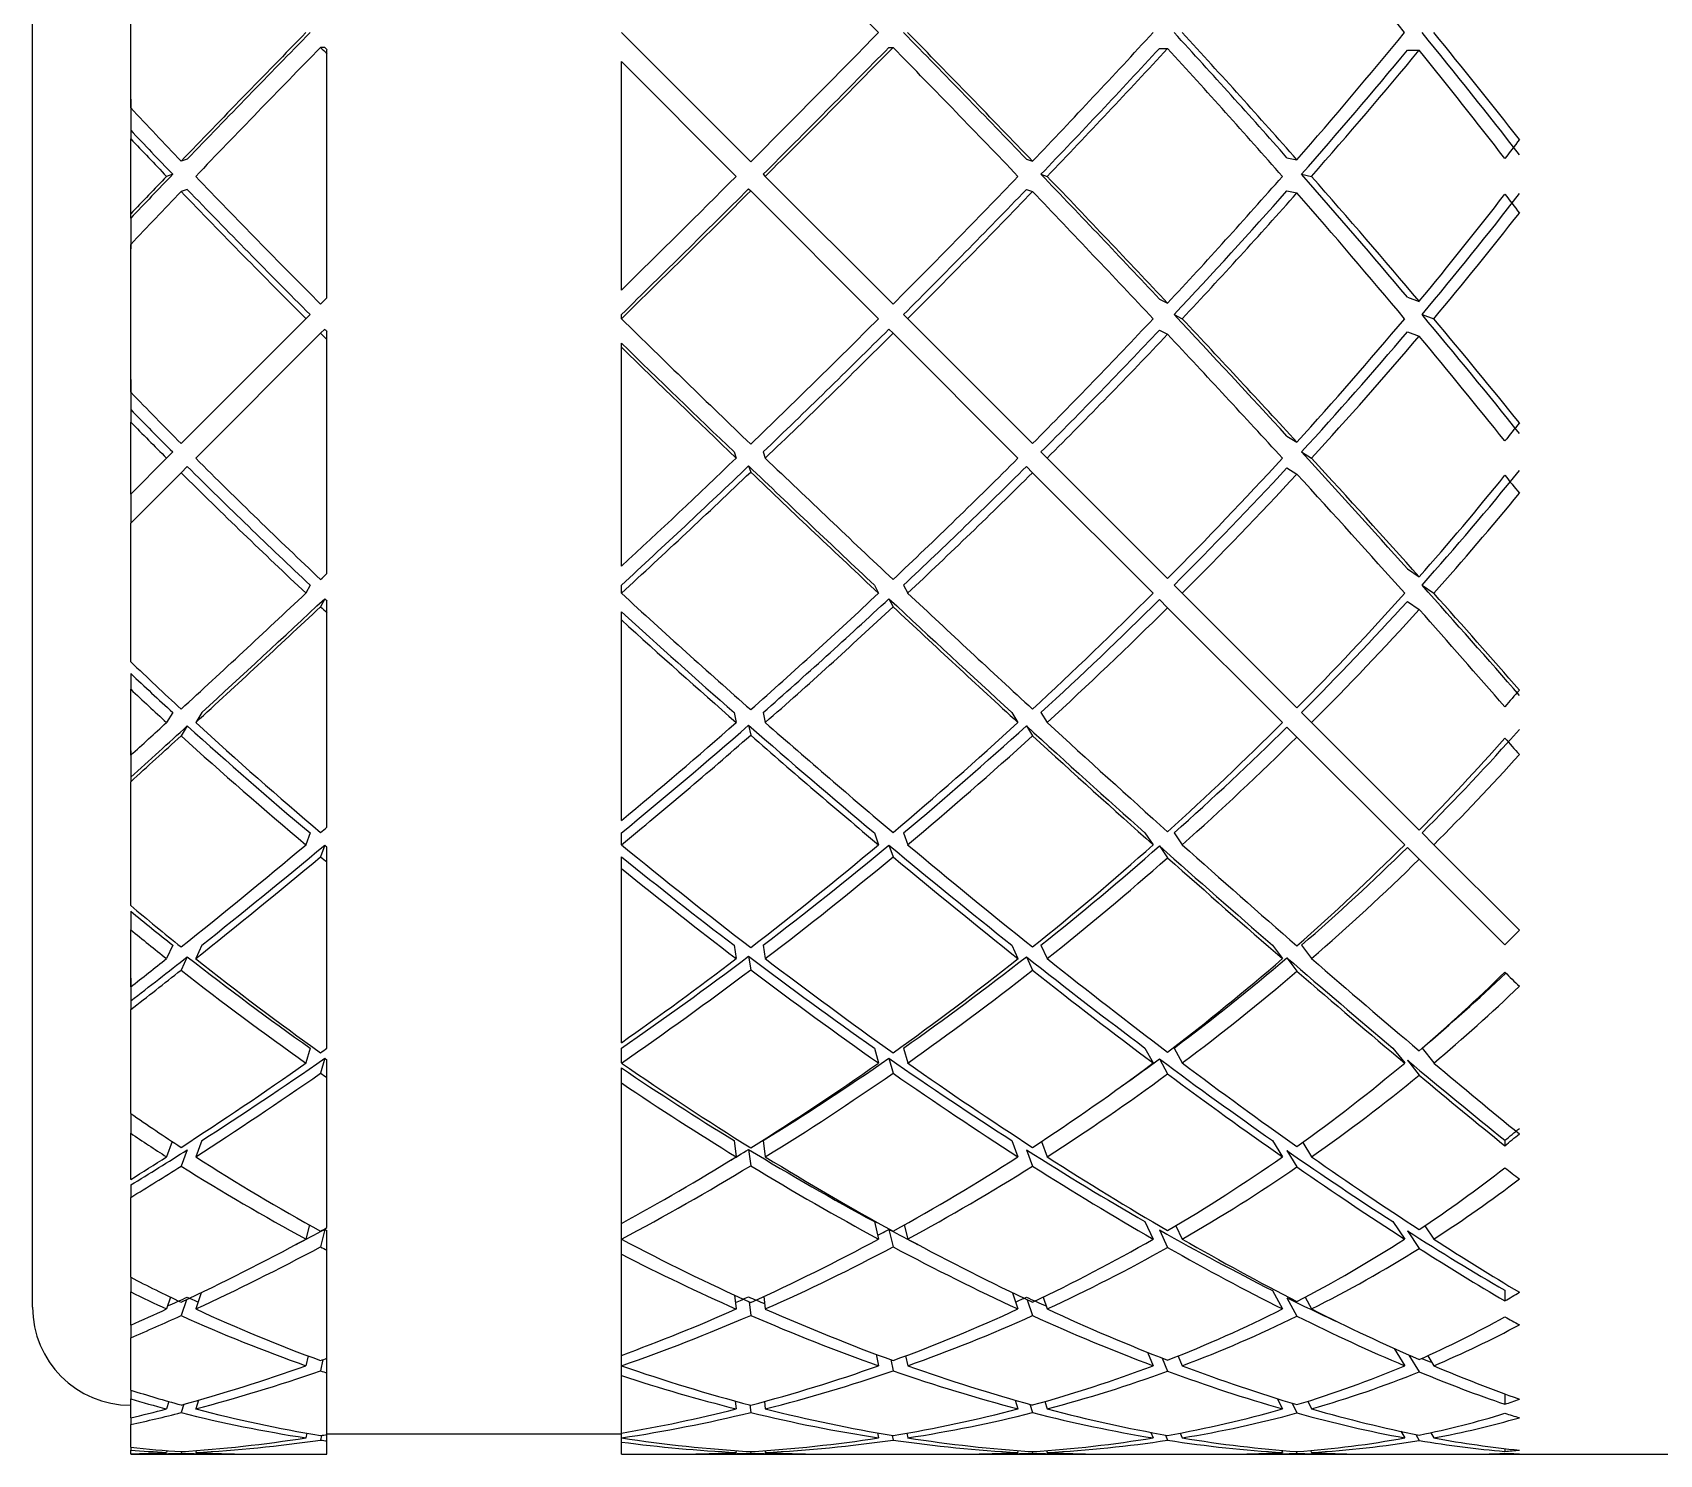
# Model space of a CAD drawing. Header units: millimetres. Extents: x 0 to 279, y 0 to 216.
# Drawn here: x 88.59 to 92.6, y 190.195 to 193.701 of the extents above; entities that cross this region are included whole.
import ezdxf

# ---------------------------------------------------------------- set-up
doc = ezdxf.new("R2010")
doc.units = ezdxf.units.MM

msp = doc.modelspace()

# ---------------------------------------------------------------- linework, layer by layer
at = {"color": 7, "linetype": 'Continuous', "lineweight": 25}
for p, q in [((88.5904, 190.5588), (88.5904, 196.8435)), ((88.8323, 193.5152), (88.8323, 193.887)), ((90.0418, 193.7011), (90.3605, 193.3824)), ((89.3106, 193.6644), (89.3003, 193.6644)), ((89.3161, 193.6484), (89.3161, 193.6588)), ((89.3161, 193.0472), (89.3161, 193.6484)), ((90.7012, 193.6644), (90.7115, 193.6644)), ((91.3681, 193.662), (91.3881, 193.662)), ((91.9791, 193.6573), (92.0082, 193.6573)), ((90.0418, 193.6293), (90.3246, 193.3465)), ((90.0418, 193.066), (90.0418, 193.6293)), ((88.8323, 193.5366), (88.8323, 193.4603)), ((88.8323, 193.4603), (88.8323, 193.4391)), ((88.8323, 193.2541), (88.8323, 193.4391)), ((88.9718, 193.3891), (88.9566, 193.384)), ((91.04, 193.3891), (91.0552, 193.384)), ((91.6822, 193.3925), (91.7069, 193.3874)), ((88.9359, 193.3516), (88.9207, 193.3465)), ((90.3913, 193.3516), (90.3964, 193.3465)), ((90.3964, 193.3465), (90.7115, 193.0315)), ((91.0759, 193.3516), (91.0912, 193.3465)), ((91.7183, 193.3516), (91.7429, 193.3465)), ((88.9718, 193.3142), (88.9566, 193.3091)), ((90.3554, 193.3157), (90.3605, 193.3106)), ((90.3605, 193.3106), (90.6756, 192.9955)), ((91.04, 193.3142), (91.0552, 193.3091)), ((91.6822, 193.3108), (91.7069, 193.3056)), ((88.8323, 193.2433), (88.8323, 193.2541)), ((88.8323, 193.2433), (88.8323, 193.1677)), ((88.8323, 192.8144), (88.8323, 193.1786)), ((89.3003, 193.0315), (89.3161, 193.0472)), ((91.3681, 193.0441), (91.3881, 193.0339)), ((91.9791, 193.0487), (92.0082, 193.0384)), ((89.2644, 192.9955), (89.2746, 193.0057)), ((90.0418, 192.9955), (90.0418, 193.0057)), ((90.7372, 193.0057), (90.7474, 192.9955)), ((91.4041, 193.0057), (91.4241, 192.9955)), ((92.0152, 193.0057), (92.0442, 192.9955)), ((88.9566, 192.6878), (89.2644, 192.9955)), ((89.3003, 192.9596), (89.3106, 192.9699)), ((89.3161, 192.944), (89.3161, 192.9644)), ((90.7012, 192.9699), (90.7115, 192.9596)), ((90.7474, 192.9955), (91.0552, 192.6878)), ((91.3681, 192.9675), (91.3881, 192.9573)), ((91.9791, 192.9629), (92.0082, 192.9527)), ((88.9925, 192.6518), (89.3003, 192.9596)), ((89.3161, 192.3674), (89.3161, 192.944)), ((90.0418, 192.9253), (90.0418, 192.9355)), ((90.0418, 192.3851), (90.0418, 192.9253)), ((90.7115, 192.9596), (91.0193, 192.6518)), ((88.8323, 192.8454), (88.8323, 192.7716)), ((88.8323, 192.7716), (88.8323, 192.7409)), ((88.8323, 192.5634), (88.8323, 192.7409)), ((91.6822, 192.7063), (91.7069, 192.6911)), ((88.8323, 192.5634), (88.9207, 192.6518)), ((88.9207, 192.6518), (88.9359, 192.667)), ((90.3195, 192.667), (90.3246, 192.6518)), ((90.3913, 192.667), (90.3964, 192.6518)), ((91.0759, 192.667), (91.0912, 192.6518)), ((91.0912, 192.6518), (91.3881, 192.3548)), ((91.7183, 192.667), (91.7429, 192.6518)), ((88.8323, 192.4916), (88.9566, 192.6159)), ((88.9566, 192.6159), (88.9718, 192.6311)), ((90.3554, 192.6326), (90.3605, 192.6174)), ((91.04, 192.6311), (91.0552, 192.6159)), ((91.0552, 192.6159), (91.3523, 192.3188)), ((91.6822, 192.6279), (91.7069, 192.6127)), ((88.8323, 192.5634), (88.8323, 192.4916)), ((88.8323, 192.1499), (88.8323, 192.4916)), ((91.9791, 192.3792), (92.0082, 192.3591)), ((89.2746, 192.3389), (89.2644, 192.3188)), ((90.0418, 192.3188), (90.0418, 192.3389)), ((90.6653, 192.3389), (90.6756, 192.3188)), ((90.7372, 192.3389), (90.7474, 192.3188)), ((91.4041, 192.3389), (91.4241, 192.3188)), ((92.0152, 192.3389), (92.0442, 192.3188)), ((89.3106, 192.3052), (89.3003, 192.2852)), ((89.3161, 192.2705), (89.3161, 192.3001)), ((90.7012, 192.3052), (90.7115, 192.2852)), ((91.3681, 192.303), (91.3881, 192.283)), ((91.3881, 192.283), (91.6711, 192)), ((91.4241, 192.3188), (91.7069, 192.0361)), ((91.9791, 192.2987), (92.0082, 192.2787)), ((89.3161, 191.7422), (89.3161, 192.2705)), ((90.0418, 192.2531), (90.0418, 192.2731)), ((90.0418, 191.7581), (90.0418, 192.2531)), ((88.8323, 192.1209), (88.8323, 192.0819)), ((88.8323, 191.9193), (88.8323, 192.0819)), ((88.9359, 192.0247), (88.9207, 192)), ((89.0077, 192.0247), (88.9925, 192)), ((90.3195, 192.0247), (90.3246, 192)), ((90.3913, 192.0247), (90.3964, 192)), ((91.0041, 192.0247), (91.0193, 192)), ((91.0759, 192.0247), (91.0912, 192)), ((91.7183, 192.0247), (91.7429, 192)), ((91.7429, 192), (92.0082, 191.7348)), ((88.9718, 191.9919), (88.9566, 191.9672)), ((90.3554, 191.9932), (90.3605, 191.9686)), ((91.04, 191.9919), (91.0552, 191.9672)), ((91.6822, 191.9889), (91.7069, 191.9642)), ((91.7069, 191.9642), (91.9724, 191.6987)), ((88.8323, 191.9301), (88.8323, 191.865)), ((88.8323, 191.865), (88.8323, 191.8541)), ((88.8323, 191.5489), (88.8323, 191.8541)), ((89.2746, 191.7277), (89.2644, 191.6987)), ((90.0418, 191.6987), (90.0418, 191.7277)), ((90.6653, 191.7277), (90.6756, 191.6987)), ((90.7372, 191.7277), (90.7474, 191.6987)), ((91.3322, 191.7277), (91.3523, 191.6987)), ((91.4041, 191.7277), (91.4241, 191.6987)), ((92.0152, 191.7277), (92.0442, 191.6987)), ((89.3106, 191.6977), (89.3003, 191.6687)), ((89.3161, 191.6557), (89.3161, 191.6931)), ((90.7012, 191.6977), (90.7115, 191.6687)), ((91.3681, 191.6958), (91.3881, 191.6667)), ((91.9791, 191.692), (92.0082, 191.6629)), ((92.0442, 191.6987), (92.2553, 191.4877)), ((89.3161, 191.1972), (89.3161, 191.6557)), ((90.0418, 191.6402), (90.0418, 191.6692)), ((90.0418, 191.2106), (90.0418, 191.6402)), ((92.0082, 191.6629), (92.2193, 191.4518)), ((88.8323, 191.5349), (88.8323, 191.4893)), ((88.8323, 191.3482), (88.8323, 191.4893)), ((92.2553, 191.4877), (92.2193, 191.4518)), ((88.9359, 191.451), (88.9207, 191.4179)), ((89.0077, 191.451), (88.9925, 191.4179)), ((90.3195, 191.451), (90.3246, 191.4179)), ((90.3913, 191.451), (90.3964, 191.4179)), ((91.0041, 191.451), (91.0193, 191.4179)), ((91.0759, 191.451), (91.0912, 191.4179)), ((91.6464, 191.451), (91.6711, 191.4179)), ((91.7183, 191.451), (91.7429, 191.4179)), ((88.9718, 191.4226), (88.9566, 191.3895)), ((90.3554, 191.4237), (90.3605, 191.3906)), ((91.04, 191.4226), (91.0552, 191.3895)), ((91.6822, 191.42), (91.7069, 191.3869)), ((88.8323, 191.3694), (88.8323, 191.3136)), ((88.8323, 191.3136), (88.8323, 191.2922)), ((88.8323, 191.0361), (88.8323, 191.2922)), ((89.2746, 191.1974), (89.2644, 191.1606)), ((90.0418, 191.1606), (90.0418, 191.1974)), ((90.6653, 191.1974), (90.6756, 191.1606)), ((90.7372, 191.1974), (90.7474, 191.1606)), ((91.3322, 191.1974), (91.3523, 191.1606)), ((91.4041, 191.1974), (91.4241, 191.1606)), ((91.9434, 191.1974), (91.9724, 191.1606)), ((92.0154, 191.1971), (92.0442, 191.1606)), ((89.3106, 191.1723), (89.3003, 191.1354)), ((89.3161, 191.1245), (89.3161, 191.1684)), ((90.7012, 191.1723), (90.7115, 191.1354)), ((91.3681, 191.1706), (91.3881, 191.1338)), ((91.9791, 191.1674), (92.0082, 191.1306)), ((89.3161, 190.7547), (89.3161, 191.1245)), ((90.0418, 191.1116), (90.0418, 191.1484)), ((90.0418, 190.7651), (90.0418, 191.1116)), ((88.8323, 191.0361), (88.8323, 190.9872)), ((88.8323, 190.8733), (88.8323, 190.9872)), ((88.9348, 190.9668), (88.9207, 190.9293)), ((89.0077, 190.9695), (88.9925, 190.9293)), ((90.3195, 190.9695), (90.3246, 190.9293)), ((90.3913, 190.9695), (90.3964, 190.9293)), ((91.0041, 190.9695), (91.0193, 190.9293)), ((91.077, 190.9668), (91.0912, 190.9293)), ((91.6464, 190.9695), (91.6711, 190.9293)), ((91.7211, 190.9648), (91.7429, 190.9293)), ((92.2193, 190.9701), (92.2193, 190.9567)), ((88.9718, 190.9466), (88.9566, 190.9064)), ((90.3554, 190.9475), (90.3605, 190.9073)), ((91.04, 190.9466), (91.0552, 190.9064)), ((91.6822, 190.9445), (91.7069, 190.9043)), ((88.8323, 190.8599), (88.8323, 190.829)), ((88.8323, 190.6323), (88.8323, 190.829)), ((89.2727, 190.7613), (89.2644, 190.7264)), ((90.0418, 190.7264), (90.0418, 190.7651)), ((90.6653, 190.7696), (90.6756, 190.7264)), ((90.7391, 190.7613), (90.7474, 190.7264)), ((91.3322, 190.7696), (91.3523, 190.7264)), ((91.4087, 190.7595), (91.4241, 190.7264)), ((91.9434, 190.7696), (91.9724, 190.7264)), ((92.0222, 190.7592), (92.0442, 190.7264)), ((89.3106, 190.7503), (89.3003, 190.7072)), ((89.3161, 190.6989), (89.3161, 190.7474)), ((90.0418, 190.6891), (90.0418, 190.7264)), ((90.7012, 190.7503), (90.7115, 190.7072)), ((91.3681, 190.7491), (91.3881, 190.706)), ((91.9791, 190.7466), (92.0082, 190.7035)), ((89.3161, 190.4328), (89.3161, 190.6989)), ((90.0418, 190.4397), (90.0418, 190.6891)), ((88.8323, 190.6323), (88.8323, 190.5962)), ((88.8323, 190.5143), (88.8323, 190.5962)), ((91.6464, 190.5997), (91.6711, 190.5541)), ((92.2193, 190.6002), (92.2193, 190.5739)), ((88.9304, 190.5834), (88.9207, 190.5541)), ((88.9698, 190.5771), (88.9566, 190.5377)), ((89.0059, 190.5943), (88.9925, 190.5541)), ((90.3207, 190.5883), (90.3246, 190.5541)), ((90.3567, 190.5719), (90.3605, 190.5384)), ((90.393, 190.585), (90.3964, 190.5541)), ((91.0059, 190.5943), (91.0193, 190.5541)), ((91.042, 190.5771), (91.0552, 190.5377)), ((91.0814, 190.5834), (91.0912, 190.5541)), ((91.6822, 190.5819), (91.7069, 190.5363)), ((91.7272, 190.5831), (91.7429, 190.5541)), ((88.8323, 190.5143), (88.8323, 190.4833)), ((88.8323, 190.3542), (88.8323, 190.4833)), ((89.2696, 190.4384), (89.2644, 190.4141)), ((90.0418, 190.4141), (90.0418, 190.4397)), ((90.6695, 190.4425), (90.6756, 190.4141)), ((90.7422, 190.4384), (90.7474, 190.4141)), ((91.3382, 190.4475), (91.3523, 190.4141)), ((91.414, 190.4381), (91.4241, 190.4141)), ((91.9463, 190.4569), (91.9724, 190.4141)), ((91.9829, 190.4406), (92.0082, 190.3992)), ((92.0291, 190.4389), (92.0442, 190.4141)), ((89.3063, 190.4292), (89.3003, 190.4015)), ((89.3161, 190.3962), (89.3161, 190.4328)), ((89.3161, 190.2447), (89.3161, 190.3962)), ((90.0418, 190.3898), (90.0418, 190.4141)), ((90.7055, 190.4292), (90.7115, 190.4015)), ((91.3745, 190.4332), (91.3881, 190.4007)), ((90.0418, 190.2479), (90.0418, 190.3898)), ((88.8323, 190.3542), (88.8323, 190.3323)), ((88.8323, 190.2857), (88.8323, 190.3323)), ((88.9263, 190.3259), (88.9207, 190.3078)), ((88.963, 190.3192), (88.9566, 190.2986)), ((88.9991, 190.3293), (88.9925, 190.3078)), ((90.3226, 190.3272), (90.3246, 190.3078)), ((90.3586, 190.3175), (90.3605, 190.2989)), ((90.3945, 190.3261), (90.3964, 190.3078)), ((91.0127, 190.3293), (91.0193, 190.3078)), ((91.0488, 190.3192), (91.0552, 190.2986)), ((91.0855, 190.3259), (91.0912, 190.3078)), ((91.6584, 190.3331), (91.6711, 190.3078)), ((91.6947, 190.322), (91.7069, 190.2977)), ((91.7335, 190.3265), (91.7429, 190.3078)), ((92.2193, 190.3447), (92.2193, 190.3192)), ((88.8323, 190.2857), (88.8323, 190.2694)), ((88.8323, 190.2131), (88.8323, 190.2694)), ((89.2667, 190.2478), (89.2644, 190.2363)), ((89.3027, 190.2425), (89.3003, 190.231)), ((89.3161, 190.2467), (90.0418, 190.2467)), ((89.3161, 190.2287), (89.3161, 190.2447)), ((90.0418, 190.2363), (90.0418, 190.2479)), ((90.0418, 190.2262), (90.0418, 190.2363)), ((90.6731, 190.2486), (90.6756, 190.2363)), ((90.7091, 190.2425), (90.7115, 190.231)), ((90.7451, 190.2478), (90.7474, 190.2363)), ((91.3468, 190.25), (91.3523, 190.2363)), ((91.383, 190.2434), (91.3881, 190.2306)), ((91.4194, 190.2482), (91.4241, 190.2363)), ((91.963, 190.2525), (91.9724, 190.2363)), ((91.9995, 190.245), (92.0082, 190.23)), ((92.0368, 190.2492), (92.0442, 190.2363)), ((88.8323, 190.2131), (88.8323, 190.2064)), ((88.8323, 190.1969), (88.8323, 190.2064)), ((88.8323, 190.1969), (88.8323, 190.1959)), ((88.8323, 190.1959), (89.0914, 190.1959)), ((88.922, 190.2049), (88.9207, 190.2004)), ((88.9578, 190.2026), (88.9566, 190.1987)), ((88.9939, 190.2051), (88.9925, 190.2004)), ((89.1632, 190.1959), (89.3161, 190.1959)), ((89.3161, 190.1959), (89.3161, 190.2287)), ((90.0418, 190.1959), (90.0418, 190.2262)), ((90.0418, 190.1959), (90.1475, 190.1959)), ((90.2194, 190.1959), (90.5008, 190.1959)), ((90.3241, 190.2048), (90.3246, 190.2004)), ((90.3601, 190.2024), (90.3605, 190.1988)), ((90.396, 190.2048), (90.3964, 190.2004)), ((90.5726, 190.1959), (90.8486, 190.1959)), ((90.9204, 190.1959), (91.1874, 190.1959)), ((91.0179, 190.2051), (91.0193, 190.2004)), ((91.054, 190.2026), (91.0552, 190.1987)), ((91.0898, 190.2049), (91.0912, 190.2004)), ((91.2592, 190.1959), (91.5137, 190.1959)), ((91.5855, 190.1959), (91.8241, 190.1959)), ((91.6685, 190.2057), (91.6711, 190.2004)), ((91.7048, 190.2029), (91.7069, 190.1986)), ((91.7405, 190.2054), (91.7429, 190.2004)), ((91.8959, 190.1959), (92.1155, 190.1959)), ((92.1874, 190.1959), (93.111, 190.1959)), ((92.2193, 190.21), (92.2193, 190.2029))]:
    msp.add_line(p, q, dxfattribs=at)
msp.add_arc((88.8323, 190.5588), 0.2419, 180, 270, dxfattribs=at)
for centre, major_axis, ratio, start_param, end_param in [((89.97, 193.7011), (-3.4872, 3.4872), 0.10169, 4.611047, 4.702088), ((89.97, 193.7011), (-3.3444, 3.3444), 0.313752, 4.408364, 4.497985), ((89.97, 193.7011), (3.4872, 3.4872), 0.10169, 1.672138, 1.762739), ((89.97, 193.7011), (3.4367, 3.4367), 0.10169, 1.672138, 1.762581), ((89.97, 193.7011), (3.4872, 3.4872), 0.10169, 4.72269, 4.813731), ((90.0418, 193.7011), (-3.4367, 3.4367), 0.10169, 4.520604, 4.611047), ((90.0418, 193.7011), (-3.4872, 3.4872), 0.10169, 4.520446, 4.611047), ((89.97, 193.7011), (3.4334, 3.4334), 0.205505, 4.824471, 4.915072), ((90.0418, 193.7011), (-3.3837, 3.3837), 0.205505, 4.420257, 4.509706), ((90.0418, 193.7011), (-3.4334, 3.4334), 0.205505, 4.420085, 4.509706), ((89.97, 193.7011), (3.3444, 3.3444), 0.313752, 4.926793, 5.016414), ((90.0418, 193.7011), (-3.296, 3.296), 0.313752, 4.320931, 4.408364), ((90.0418, 193.7011), (-3.3444, 3.3444), 0.313752, 4.332967, 4.408364), ((90.0418, 193.7011), (3.4872, 3.4872), 0.10169, 1.6826, 1.77348), ((89.97, 193.7011), (-3.4872, 3.4872), 0.10169, 1.479917, 1.484495), ((89.97, 193.7011), (-3.4367, 3.4367), 0.10169, 1.480071, 1.481702), ((90.0418, 193.7011), (3.4367, 3.4367), 0.10169, 4.712389, 4.803115), ((90.0418, 193.7011), (3.4872, 3.4872), 0.10169, 4.712389, 4.803268), ((89.97, 193.7011), (-3.4872, 3.4872), 0.10169, 4.509706, 4.600585), ((90.0418, 193.7011), (3.3837, 3.3837), 0.205505, 4.813731, 4.903756), ((90.0418, 193.7011), (3.4334, 3.4334), 0.205505, 4.813731, 4.90392), ((89.97, 193.7011), (-3.4334, 3.4334), 0.205505, 4.408364, 4.498554), ((90.0418, 193.7011), (3.296, 3.296), 0.313752, 4.915072, 5.003744), ((90.0418, 193.7011), (3.3444, 3.3444), 0.313752, 4.915072, 5.003928), ((89.97, 193.7011), (-3.3444, 3.3444), 0.313752, 4.319678, 4.395878), ((90.0418, 193.7011), (-3.4334, 3.4334), 0.205505, 1.421171, 1.458714), ((89.97, 193.7011), (-3.3837, 3.3837), 0.205505, 1.437872, 1.469455), ((89.97, 193.7011), (-3.4334, 3.4334), 0.205505, 1.442923, 1.469455), ((94.4687, 193.7011), (3.3444, 3.3444), 0.313752, 1.950219, 1.963507), ((89.97, 193.7011), (3.4367, 3.4367), 0.10169, 1.77348, 1.805062), ((89.97, 193.7011), (3.4872, 3.4872), 0.10169, 1.77348, 1.800011), ((90.0418, 193.7011), (-3.4334, 3.4334), 0.205505, 1.469455, 1.560334), ((89.97, 193.7011), (3.4872, 3.4872), 0.10169, 4.631545, 4.712389), ((89.97, 193.7011), (3.4334, 3.4334), 0.205505, 4.722851, 4.813731), ((90.0418, 193.7011), (-3.4367, 3.4367), 0.10169, 4.41968, 4.509706), ((90.0418, 193.7011), (-3.4872, 3.4872), 0.10169, 4.419516, 4.509706), ((89.97, 193.7011), (3.3444, 3.3444), 0.313752, 4.824883, 4.915072), ((90.0418, 193.7011), (-3.3837, 3.3837), 0.205505, 4.319692, 4.408364), ((90.0418, 193.7011), (-3.4334, 3.4334), 0.205505, 4.319508, 4.408364), ((90.0418, 193.7011), (3.4872, 3.4872), 0.10169, 1.78422, 1.821763), ((89.97, 193.7011), (-3.4334, 3.4334), 0.205505, 1.480195, 1.570796), ((89.97, 193.7011), (-3.3837, 3.3837), 0.205505, 1.480353, 1.570796), ((90.0418, 193.7011), (3.4367, 3.4367), 0.10169, 4.611047, 4.701937), ((90.0418, 193.7011), (3.4872, 3.4872), 0.10169, 4.611047, 4.702088), ((90.0418, 193.7011), (3.3837, 3.3837), 0.205505, 4.712389, 4.802832), ((90.0418, 193.7011), (3.4334, 3.4334), 0.205505, 4.712389, 4.80299), ((89.97, 193.7011), (-3.4872, 3.4872), 0.10169, 4.408364, 4.498965), ((90.0418, 193.7011), (3.296, 3.296), 0.313752, 4.813731, 4.903179), ((90.0418, 193.7011), (3.3444, 3.3444), 0.313752, 4.813731, 4.903351), ((89.97, 193.7011), (-3.4334, 3.4334), 0.205505, 4.307022, 4.396643), ((89.97, 193.7011), (3.2211, 3.2211), 0.429134, 4.927559, 5.003758), ((90.0418, 193.7011), (3.1744, 3.1744), 0.429134, 4.915072, 5.002505), ((94.4687, 193.7011), (-3.2211, 3.2211), 0.429134, 1.279427, 1.292716), ((90.0418, 193.7011), (3.2211, 3.2211), 0.429134, 4.915072, 4.99047), ((90.0418, 193.7011), (-3.4367, 3.4367), 0.10169, 4.318915, 4.408364), ((90.0418, 193.7011), (-3.3837, 3.3837), 0.205505, 4.219589, 4.307022), ((89.97, 193.7011), (-3.3837, 3.3837), 0.205505, 1.581412, 1.583044), ((90.0418, 193.7011), (-3.4872, 3.4872), 0.10169, 1.672138, 1.763179), ((89.97, 193.7011), (3.4334, 3.4334), 0.205505, 4.621348, 4.712389), ((90.0418, 193.7011), (3.3837, 3.3837), 0.205505, 4.611047, 4.701773), ((89.97, 193.7011), (3.3444, 3.3444), 0.313752, 4.72313, 4.813731), ((90.0418, 193.7011), (3.296, 3.296), 0.313752, 4.712389, 4.802415), ((90.0418, 193.7011), (-3.4872, 3.4872), 0.10169, 4.318743, 4.408364), ((89.97, 193.7011), (3.2211, 3.2211), 0.429134, 4.825452, 4.915072), ((90.0418, 193.7011), (3.1744, 3.1744), 0.429134, 4.813731, 4.902403), ((90.0418, 193.7011), (-3.4334, 3.4334), 0.205505, 4.231625, 4.307022), ((89.97, 193.7011), (-3.4334, 3.4334), 0.205505, 1.581259, 1.585837), ((89.97, 193.7011), (-3.4367, 3.4367), 0.10169, 1.692937, 1.77348), ((89.97, 193.7011), (-3.4872, 3.4872), 0.10169, 1.692635, 1.77348), ((90.0418, 193.7011), (3.4334, 3.4334), 0.205505, 4.611047, 4.701927), ((90.0418, 193.7011), (3.3444, 3.3444), 0.313752, 4.712389, 4.802579), ((89.97, 193.7011), (-3.4872, 3.4872), 0.10169, 4.307022, 4.397212), ((90.0418, 193.7011), (3.2211, 3.2211), 0.429134, 4.813731, 4.902586), ((89.97, 193.7011), (-3.4334, 3.4334), 0.205505, 4.218336, 4.294536), ((90.0418, 193.7011), (-3.3444, 3.3444), 0.313752, 1.522513, 1.560056), ((89.97, 193.7011), (-3.296, 3.296), 0.313752, 1.539214, 1.570796), ((89.97, 193.7011), (-3.3444, 3.3444), 0.313752, 1.544265, 1.570796), ((94.4687, 193.7011), (3.4334, 3.4334), 0.205505, 2.05156, 2.064849), ((90.0418, 193.7011), (-3.3444, 3.3444), 0.313752, 1.570796, 1.661676), ((89.97, 193.7011), (3.4334, 3.4334), 0.205505, 4.530203, 4.611047), ((90.0418, 193.7011), (-3.4872, 3.4872), 0.10169, 1.77348, 1.864359), ((89.97, 193.7011), (3.3444, 3.3444), 0.313752, 4.62151, 4.712389), ((89.97, 193.7011), (3.2211, 3.2211), 0.429134, 4.723541, 4.813731), ((90.0418, 193.7011), (-3.4367, 3.4367), 0.10169, 4.21835, 4.307022), ((90.0418, 193.7011), (-3.4872, 3.4872), 0.10169, 4.218167, 4.307022), ((89.97, 193.7011), (-3.3444, 3.3444), 0.313752, 1.581537, 1.672138), ((89.97, 193.7011), (-3.296, 3.296), 0.313752, 1.581695, 1.672138), ((90.0418, 193.7011), (3.3837, 3.3837), 0.205505, 4.509706, 4.600595), ((90.0418, 193.7011), (3.4334, 3.4334), 0.205505, 4.509706, 4.600746), ((89.97, 193.7011), (-3.4367, 3.4367), 0.10169, 1.783932, 1.874821), ((89.97, 193.7011), (-3.4872, 3.4872), 0.10169, 1.783781, 1.874821), ((90.0418, 193.7011), (3.296, 3.296), 0.313752, 4.611047, 4.70149), ((90.0418, 193.7011), (3.3444, 3.3444), 0.313752, 4.611047, 4.701648), ((90.0418, 193.7011), (3.1744, 3.1744), 0.429134, 4.712389, 4.801837), ((90.0418, 193.7011), (3.2211, 3.2211), 0.429134, 4.712389, 4.80201), ((89.97, 193.7011), (-3.4872, 3.4872), 0.10169, 4.20568, 4.295301), ((89.97, 193.7011), (3.0648, 3.0648), 0.555045, 4.826217, 4.902417), ((90.0418, 193.7011), (3.0203, 3.0203), 0.555045, 4.813731, 4.901163), ((94.4687, 193.7011), (-3.0648, 3.0648), 0.555045, 1.380769, 1.394057), ((90.0418, 193.7011), (3.0648, 3.0648), 0.555045, 4.813731, 4.889128), ((89.97, 193.7011), (3.4872, 3.4872), 0.10169, 4.418826, 4.423405), ((90.0418, 193.7011), (-3.4367, 3.4367), 0.10169, 4.118248, 4.20568), ((89.97, 193.7011), (3.4872, 3.4872), 0.10169, 4.317763, 4.408364), ((90.0418, 193.7011), (3.4872, 3.4872), 0.10169, 4.307022, 4.397902), ((90.0418, 193.7011), (3.4367, 3.4367), 0.10169, 4.307022, 4.397748), ((89.97, 193.7011), (-3.3444, 3.3444), 0.313752, 1.6826, 1.687179), ((89.97, 193.7011), (-3.296, 3.296), 0.313752, 1.682754, 1.684386), ((90.0418, 193.7011), (-3.4334, 3.4334), 0.205505, 1.77348, 1.86452), ((89.97, 193.7011), (3.3444, 3.3444), 0.313752, 4.520007, 4.611047), ((90.0418, 193.7011), (3.296, 3.296), 0.313752, 4.509706, 4.600431), ((90.0418, 193.7011), (3.3444, 3.3444), 0.313752, 4.509706, 4.600585), ((89.97, 193.7011), (-3.4367, 3.4367), 0.10169, 1.885438, 1.976163), ((89.97, 193.7011), (-3.4872, 3.4872), 0.10169, 1.885284, 1.976163), ((90.0418, 193.7011), (-3.4872, 3.4872), 0.10169, 1.874821, 1.965422), ((89.97, 193.7011), (3.2211, 3.2211), 0.429134, 4.621788, 4.712389), ((90.0418, 193.7011), (3.1744, 3.1744), 0.429134, 4.611047, 4.701073), ((90.0418, 193.7011), (3.2211, 3.2211), 0.429134, 4.611047, 4.701237), ((89.97, 193.7011), (3.0648, 3.0648), 0.555045, 4.72411, 4.813731), ((90.0418, 193.7011), (3.0203, 3.0203), 0.555045, 4.712389, 4.801061), ((90.0418, 193.7011), (-3.4872, 3.4872), 0.10169, 4.130283, 4.20568), ((89.97, 193.7011), (-3.3837, 3.3837), 0.205505, 1.794278, 1.874821), ((89.97, 193.7011), (-3.4334, 3.4334), 0.205505, 1.793977, 1.874821), ((90.0418, 193.7011), (3.0648, 3.0648), 0.555045, 4.712389, 4.801245), ((89.97, 193.7011), (-3.4872, 3.4872), 0.10169, 4.116995, 4.193194), ((90.0418, 193.7011), (-3.2211, 3.2211), 0.429134, 1.623854, 1.661397), ((89.97, 193.7011), (-3.1744, 3.1744), 0.429134, 1.640556, 1.672138), ((89.97, 193.7011), (-3.2211, 3.2211), 0.429134, 1.645606, 1.672138), ((94.4687, 193.7011), (3.4872, 3.4872), 0.10169, 2.152902, 2.166191), ((89.97, 193.7011), (3.4872, 3.4872), 0.10169, 4.280491, 4.307022), ((90.0418, 193.7011), (-3.2211, 3.2211), 0.429134, 1.672138, 1.763017), ((89.97, 193.7011), (3.3444, 3.3444), 0.313752, 4.428861, 4.509706), ((90.0418, 193.7011), (-3.4334, 3.4334), 0.205505, 1.874821, 1.965701), ((89.97, 193.7011), (3.2211, 3.2211), 0.429134, 4.520168, 4.611047), ((90.0418, 193.7011), (-3.4872, 3.4872), 0.10169, 1.976163, 2.066353), ((89.97, 193.7011), (3.0648, 3.0648), 0.555045, 4.622199, 4.712389), ((90.0418, 193.7011), (3.4367, 3.4367), 0.10169, 4.253327, 4.296124), ((90.0418, 193.7011), (3.4872, 3.4872), 0.10169, 4.258739, 4.296281), ((89.97, 193.7011), (-3.2211, 3.2211), 0.429134, 1.682879, 1.77348), ((89.97, 193.7011), (-3.1744, 3.1744), 0.429134, 1.683037, 1.77348), ((90.0418, 193.7011), (3.296, 3.296), 0.313752, 4.408364, 4.499253), ((90.0418, 193.7011), (3.3444, 3.3444), 0.313752, 4.408364, 4.499405), ((89.97, 193.7011), (-3.3837, 3.3837), 0.205505, 1.885274, 1.976163), ((89.97, 193.7011), (-3.4334, 3.4334), 0.205505, 1.885122, 1.976163), ((90.0418, 193.7011), (3.1744, 3.1744), 0.429134, 4.509706, 4.600149), ((90.0418, 193.7011), (3.2211, 3.2211), 0.429134, 4.509706, 4.600307), ((89.97, 193.7011), (-3.4367, 3.4367), 0.10169, 1.987062, 2.077505), ((89.97, 193.7011), (-3.4872, 3.4872), 0.10169, 1.986904, 2.077505), ((90.0418, 193.7011), (3.0203, 3.0203), 0.555045, 4.611047, 4.700496), ((90.0418, 193.7011), (3.0648, 3.0648), 0.555045, 4.611047, 4.700668), ((89.97, 193.7011), (2.8769, 2.8769), 0.696021, 4.724875, 4.801075), ((90.0418, 193.7011), (2.8352, 2.8352), 0.696021, 4.712389, 4.799822), ((94.4687, 193.7011), (-2.8769, 2.8769), 0.696021, 1.48211, 1.495399), ((90.0418, 193.7011), (2.8769, 2.8769), 0.696021, 4.712389, 4.787786), ((89.97, 193.7011), (3.4334, 3.4334), 0.205505, 4.317484, 4.322063), ((89.97, 193.7011), (3.4334, 3.4334), 0.205505, 4.216421, 4.307022), ((90.0418, 193.7011), (3.3837, 3.3837), 0.205505, 4.20568, 4.296406), ((89.97, 193.7011), (-3.1744, 3.1744), 0.429134, 1.784096, 1.785727), ((90.0418, 193.7011), (-3.3444, 3.3444), 0.313752, 1.874821, 1.965862), ((89.97, 193.7011), (3.2211, 3.2211), 0.429134, 4.418665, 4.509706), ((90.0418, 193.7011), (3.1744, 3.1744), 0.429134, 4.408364, 4.499089), ((89.97, 193.7011), (-3.3837, 3.3837), 0.205505, 1.986779, 2.077505), ((90.0418, 193.7011), (-3.4334, 3.4334), 0.205505, 1.976163, 2.066764), ((89.97, 193.7011), (3.0648, 3.0648), 0.555045, 4.520446, 4.611047), ((90.0418, 193.7011), (3.0203, 3.0203), 0.555045, 4.509706, 4.599731), ((89.97, 193.7011), (-3.4367, 3.4367), 0.10169, 2.088821, 2.178847), ((90.0418, 193.7011), (-3.4872, 3.4872), 0.10169, 2.077505, 2.167126), ((89.97, 193.7011), (2.8769, 2.8769), 0.696021, 4.622768, 4.712389), ((90.0418, 193.7011), (2.8352, 2.8352), 0.696021, 4.611047, 4.699719), ((90.0418, 193.7011), (3.4334, 3.4334), 0.205505, 4.20568, 4.29656), ((89.97, 193.7011), (-3.2211, 3.2211), 0.429134, 1.783942, 1.78852), ((89.97, 193.7011), (-3.296, 3.296), 0.313752, 1.89562, 1.976163), ((89.97, 193.7011), (-3.3444, 3.3444), 0.313752, 1.895319, 1.976163), ((90.0418, 193.7011), (3.2211, 3.2211), 0.429134, 4.408364, 4.499243), ((89.97, 193.7011), (-3.4334, 3.4334), 0.205505, 1.986625, 2.077505), ((90.0418, 193.7011), (3.0648, 3.0648), 0.555045, 4.509706, 4.599895), ((89.97, 193.7011), (-3.4872, 3.4872), 0.10169, 2.088657, 2.178847), ((90.0418, 193.7011), (2.8769, 2.8769), 0.696021, 4.611047, 4.699903), ((90.0418, 193.7011), (-3.0648, 3.0648), 0.555045, 1.725196, 1.762739), ((89.97, 193.7011), (-3.0203, 3.0203), 0.555045, 1.741897, 1.77348), ((89.97, 193.7011), (-3.0648, 3.0648), 0.555045, 1.746948, 1.77348), ((90.0418, 193.7011), (3.3837, 3.3837), 0.205505, 4.151985, 4.194782), ((89.97, 193.7011), (3.4334, 3.4334), 0.205505, 4.179149, 4.20568), ((89.97, 193.7011), (-3.0203, 3.0203), 0.555045, 1.784378, 1.874821), ((90.0418, 193.7011), (-3.0648, 3.0648), 0.555045, 1.77348, 1.864359), ((90.0418, 193.7011), (3.1744, 3.1744), 0.429134, 4.307022, 4.397911), ((89.97, 193.7011), (3.2211, 3.2211), 0.429134, 4.327519, 4.408364), ((89.97, 193.7011), (-3.296, 3.296), 0.313752, 1.986616, 2.077505), ((90.0418, 193.7011), (-3.3444, 3.3444), 0.313752, 1.976163, 2.067043), ((89.97, 193.7011), (3.0648, 3.0648), 0.555045, 4.418826, 4.509706), ((90.0418, 193.7011), (3.0203, 3.0203), 0.555045, 4.408364, 4.498807), ((89.97, 193.7011), (-3.3837, 3.3837), 0.205505, 2.088403, 2.178847), ((90.0418, 193.7011), (-3.4334, 3.4334), 0.205505, 2.077505, 2.167695), ((89.97, 193.7011), (2.8769, 2.8769), 0.696021, 4.520857, 4.611047), ((90.0418, 193.7011), (2.8352, 2.8352), 0.696021, 4.509706, 4.599154), ((89.97, 193.7011), (-3.4367, 3.4367), 0.10169, 2.19074, 2.280188), ((90.0418, 193.7011), (-3.4872, 3.4872), 0.10169, 2.178847, 2.267702), ((90.0418, 193.7011), (3.4334, 3.4334), 0.205505, 4.157397, 4.19494), ((89.97, 193.7011), (-3.0648, 3.0648), 0.555045, 1.78422, 1.874821), ((90.0418, 193.7011), (3.2211, 3.2211), 0.429134, 4.307022, 4.398063), ((89.97, 193.7011), (-3.3444, 3.3444), 0.313752, 1.986464, 2.077505), ((90.0418, 193.7011), (3.0648, 3.0648), 0.555045, 4.408364, 4.498965), ((89.97, 193.7011), (-3.4334, 3.4334), 0.205505, 2.088246, 2.178847), ((90.0418, 193.7011), (2.8769, 2.8769), 0.696021, 4.509706, 4.599326), ((89.97, 193.7011), (-3.4872, 3.4872), 0.10169, 2.190567, 2.280188), ((89.97, 193.7011), (2.6596, 2.6596), 0.858472, 4.623533, 4.699733), ((90.0418, 193.7011), (2.6211, 2.6211), 0.858472, 4.611047, 4.685849), ((94.4687, 193.7011), (-2.6596, 2.6596), 0.858472, 1.583452, 1.596741), ((90.0418, 193.7011), (2.6596, 2.6596), 0.858472, 4.611047, 4.686445), ((89.97, 193.7011), (3.3444, 3.3444), 0.313752, 4.216143, 4.220721), ((89.97, 193.7011), (3.3444, 3.3444), 0.313752, 4.115079, 4.20568), ((90.0418, 193.7011), (3.296, 3.296), 0.313752, 4.104339, 4.195064), ((89.97, 193.7011), (-3.0203, 3.0203), 0.555045, 1.885438, 1.887069), ((90.0418, 193.7011), (-3.2211, 3.2211), 0.429134, 1.976163, 2.067204), ((89.97, 193.7011), (3.0648, 3.0648), 0.555045, 4.317323, 4.408364), ((90.0418, 193.7011), (3.0203, 3.0203), 0.555045, 4.307022, 4.397748), ((89.97, 193.7011), (-3.296, 3.296), 0.313752, 2.088121, 2.178847), ((90.0418, 193.7011), (-3.3444, 3.3444), 0.313752, 2.077505, 2.168106), ((89.97, 193.7011), (2.8769, 2.8769), 0.696021, 4.419105, 4.509706), ((90.0418, 193.7011), (2.8352, 2.8352), 0.696021, 4.466313, 4.49839), ((89.97, 193.7011), (-3.3837, 3.3837), 0.205505, 2.190162, 2.280188), ((90.0418, 193.7011), (-3.4334, 3.4334), 0.205505, 2.178847, 2.268467), ((89.97, 193.7011), (2.6596, 2.6596), 0.858472, 4.521427, 4.611047), ((89.97, 193.7011), (-3.4367, 3.4367), 0.10169, 2.292858, 2.381243), ((90.0418, 193.7011), (-3.4872, 3.4872), 0.10169, 2.280188, 2.355586), ((90.0418, 193.7011), (3.3444, 3.3444), 0.313752, 4.104339, 4.195218), ((89.97, 193.7011), (-3.0648, 3.0648), 0.555045, 1.885284, 1.889862), ((89.97, 193.7011), (-3.1744, 3.1744), 0.429134, 1.996962, 2.077505), ((90.0418, 193.7011), (3.0648, 3.0648), 0.555045, 4.307022, 4.397902), ((89.97, 193.7011), (-3.3444, 3.3444), 0.313752, 2.087967, 2.178847), ((90.0418, 193.7011), (2.8769, 2.8769), 0.696021, 4.408364, 4.498554), ((89.97, 193.7011), (-3.4334, 3.4334), 0.205505, 2.189998, 2.280188), ((90.0418, 193.7011), (2.6596, 2.6596), 0.858472, 4.509706, 4.598561), ((89.97, 193.7011), (-3.4872, 3.4872), 0.10169, 2.292674, 2.368874), ((89.97, 193.7011), (-3.2211, 3.2211), 0.429134, 1.99666, 2.077505), ((90.0418, 193.7011), (-2.8769, 2.8769), 0.696021, 1.826538, 1.864081), ((94.4687, 193.7011), (3.4367, 3.4367), 0.10169, 3.901942, 3.915564), ((89.97, 193.7011), (-2.8769, 2.8769), 0.696021, 1.84829, 1.874821), ((94.4687, 193.7011), (3.4872, 3.4872), 0.10169, 3.914311, 3.9276), ((90.0418, 193.7011), (3.296, 3.296), 0.313752, 4.050643, 4.09344), ((89.97, 193.7011), (3.3444, 3.3444), 0.313752, 4.077807, 4.104339), ((90.0418, 193.7011), (-2.8769, 2.8769), 0.696021, 1.874821, 1.965701), ((89.97, 193.7011), (3.0648, 3.0648), 0.555045, 4.226178, 4.307022), ((90.0418, 193.7011), (3.0203, 3.0203), 0.555045, 4.282139, 4.29657), ((89.97, 193.7011), (-3.1744, 3.1744), 0.429134, 2.087957, 2.178847), ((90.0418, 193.7011), (-3.2211, 3.2211), 0.429134, 2.077505, 2.168384), ((89.97, 193.7011), (2.8769, 2.8769), 0.696021, 4.317484, 4.408364), ((89.97, 193.7011), (-3.296, 3.296), 0.313752, 2.189745, 2.280188), ((90.0418, 193.7011), (-3.3444, 3.3444), 0.313752, 2.178847, 2.269036), ((89.97, 193.7011), (2.6596, 2.6596), 0.858472, 4.419516, 4.509706), ((89.97, 193.7011), (-3.3837, 3.3837), 0.205505, 2.292082, 2.38153), ((90.0418, 193.7011), (-3.4334, 3.4334), 0.205505, 2.280188, 2.369044), ((90.0418, 193.7011), (3.3444, 3.3444), 0.313752, 4.056055, 4.093598), ((89.97, 193.7011), (-2.8769, 2.8769), 0.696021, 1.885562, 1.976163), ((90.0418, 193.7011), (3.0648, 3.0648), 0.555045, 4.20568, 4.296721), ((89.97, 193.7011), (-3.2211, 3.2211), 0.429134, 2.087806, 2.178847), ((90.0418, 193.7011), (2.8769, 2.8769), 0.696021, 4.307022, 4.397623), ((89.97, 193.7011), (-3.3444, 3.3444), 0.313752, 2.189587, 2.280188), ((90.0418, 193.7011), (2.6596, 2.6596), 0.858472, 4.408364, 4.497985), ((89.97, 193.7011), (-3.4334, 3.4334), 0.205505, 2.291909, 2.38153), ((89.97, 193.7011), (2.5405, -2.5405), 0.950571, 6.092988, 6.169188), ((94.4687, 193.7011), (2.5405, 2.5405), 0.950571, 3.25559, 3.268879), ((90.0418, 193.7011), (2.5405, -2.5405), 0.950571, 6.080502, 6.155899), ((89.97, 193.7011), (3.2211, 3.2211), 0.429134, 4.013738, 4.104339), ((90.0418, 193.7011), (3.1744, 3.1744), 0.429134, 4.072785, 4.093723), ((89.97, 193.7011), (3.2211, 3.2211), 0.429134, 4.114801, 4.119379), ((89.97, 193.7011), (-2.8352, 2.8352), 0.696021, 1.986779, 1.988411), ((90.0418, 193.7011), (-3.0648, 3.0648), 0.555045, 2.077505, 2.168546), ((89.97, 193.7011), (2.8769, 2.8769), 0.696021, 4.215981, 4.307022), ((90.0418, 193.7011), (2.8352, 2.8352), 0.696021, 4.2882, 4.296406), ((89.97, 193.7011), (-3.1744, 3.1744), 0.429134, 2.189463, 2.2104), ((90.0418, 193.7011), (-3.2211, 3.2211), 0.429134, 2.178847, 2.269448), ((89.97, 193.7011), (2.6596, 2.6596), 0.858472, 4.317763, 4.408364), ((89.97, 193.7011), (-3.296, 3.296), 0.313752, 2.291504, 2.38153), ((90.0418, 193.7011), (-3.3444, 3.3444), 0.313752, 2.280188, 2.369809), ((89.97, 193.7011), (2.5405, -2.5405), 0.950571, 5.990881, 6.080502), ((89.97, 193.7011), (-3.3837, 3.3837), 0.205505, 2.3942, 2.482585), ((90.0418, 193.7011), (-3.4334, 3.4334), 0.205505, 2.38153, 2.456927), ((90.0418, 193.7011), (3.2211, 3.2211), 0.429134, 4.002997, 4.093877), ((89.97, 193.7011), (-2.8769, 2.8769), 0.696021, 1.986625, 1.991204), ((89.97, 193.7011), (-3.0648, 3.0648), 0.555045, 2.098002, 2.178847), ((90.0418, 193.7011), (2.8769, 2.8769), 0.696021, 4.20568, 4.29656), ((89.97, 193.7011), (-3.2211, 3.2211), 0.429134, 2.189309, 2.280188), ((90.0418, 193.7011), (2.6596, 2.6596), 0.858472, 4.307022, 4.397212), ((89.97, 193.7011), (-3.3444, 3.3444), 0.313752, 2.29134, 2.38153), ((90.0418, 193.7011), (2.5405, -2.5405), 0.950571, 5.97916, 6.068016), ((89.97, 193.7011), (-3.4334, 3.4334), 0.205505, 2.394016, 2.470216), ((90.0418, 193.7011), (-2.6596, 2.6596), 0.858472, 1.92788, 1.965422), ((89.97, 193.7011), (-2.6596, 2.6596), 0.858472, 1.949631, 1.976163), ((90.0418, 193.7011), (3.1744, 3.1744), 0.429134, 3.977233, 3.992098), ((89.97, 193.7011), (-2.6211, 2.6211), 0.858472, 1.987062, 1.995054), ((90.0418, 193.7011), (2.8352, 2.8352), 0.696021, 4.185768, 4.195228), ((89.97, 193.7011), (-3.0203, 3.0203), 0.555045, 2.189299, 2.20085), ((90.0418, 193.7011), (2.6211, 2.6211), 0.858472, 4.288131, 4.296124), ((89.97, 193.7011), (-3.1744, 3.1744), 0.429134, 2.291087, 2.305953), ((89.97, 193.7011), (-3.296, 3.296), 0.313752, 2.393423, 2.438331), ((94.4687, 193.7011), (3.4334, 3.4334), 0.205505, 3.812969, 3.826258), ((89.97, 193.7011), (3.2211, 3.2211), 0.429134, 3.976465, 4.002997), ((90.0418, 193.7011), (3.2211, 3.2211), 0.429134, 3.954714, 3.992256), ((89.97, 193.7011), (-2.6596, 2.6596), 0.858472, 1.986904, 2.077505), ((90.0418, 193.7011), (-2.6596, 2.6596), 0.858472, 1.976163, 2.067043), ((89.97, 193.7011), (2.8769, 2.8769), 0.696021, 4.124836, 4.20568), ((90.0418, 193.7011), (2.8769, 2.8769), 0.696021, 4.104339, 4.19538), ((89.97, 193.7011), (-3.0648, 3.0648), 0.555045, 2.189147, 2.280188), ((90.0418, 193.7011), (-3.0648, 3.0648), 0.555045, 2.178847, 2.269726), ((89.97, 193.7011), (2.6596, 2.6596), 0.858472, 4.216143, 4.307022), ((90.0418, 193.7011), (2.6596, 2.6596), 0.858472, 4.20568, 4.296281), ((89.97, 193.7011), (-3.2211, 3.2211), 0.429134, 2.290929, 2.38153), ((90.0418, 193.7011), (-3.2211, 3.2211), 0.429134, 2.280188, 2.370378), ((89.97, 193.7011), (2.5405, -2.5405), 0.950571, 5.88897, 5.97916), ((90.0418, 193.7011), (2.5405, -2.5405), 0.950571, 5.877819, 5.967439), ((89.97, 193.7011), (-3.3444, 3.3444), 0.313752, 2.393251, 2.482872), ((90.0418, 193.7011), (-3.3444, 3.3444), 0.313752, 2.38153, 2.470385), ((89.97, 193.7011), (-2.7718, 2.7718), 0.774058, 2.850054, 2.926253), ((90.0418, 193.7011), (-2.7718, 2.7718), 0.774058, 2.837568, 2.912965), ((94.4687, 193.7011), (2.7718, 2.7718), 0.774058, 3.356932, 3.37022), ((89.97, 193.7011), (3.0648, 3.0648), 0.555045, 3.912396, 4.002997), ((90.0418, 193.7011), (3.0648, 3.0648), 0.555045, 3.901655, 3.992535), ((89.97, 193.7011), (3.0648, 3.0648), 0.555045, 4.013459, 4.018038), ((89.97, 193.7011), (-2.6596, 2.6596), 0.858472, 2.087967, 2.092546), ((90.0418, 193.7011), (-2.8769, 2.8769), 0.696021, 2.178847, 2.269887), ((89.97, 193.7011), (2.6596, 2.6596), 0.858472, 4.11464, 4.20568), ((90.0418, 193.7011), (2.6596, 2.6596), 0.858472, 4.104339, 4.195218), ((89.97, 193.7011), (-3.0648, 3.0648), 0.555045, 2.29065, 2.38153), ((90.0418, 193.7011), (-3.0648, 3.0648), 0.555045, 2.280188, 2.370789), ((89.97, 193.7011), (2.5405, -2.5405), 0.950571, 5.787218, 5.877819), ((90.0418, 193.7011), (2.5405, -2.5405), 0.950571, 5.776477, 5.866667), ((89.97, 193.7011), (-3.2211, 3.2211), 0.429134, 2.392682, 2.482872), ((90.0418, 193.7011), (-3.2211, 3.2211), 0.429134, 2.38153, 2.471151), ((89.97, 193.7011), (-2.7718, 2.7718), 0.774058, 2.747947, 2.837568), ((90.0418, 193.7011), (-2.7718, 2.7718), 0.774058, 2.736226, 2.825081), ((89.97, 193.7011), (-3.3444, 3.3444), 0.313752, 2.495358, 2.571558), ((89.97, 193.7011), (-3.296, 3.296), 0.313752, 2.508204, 2.517018), ((90.0418, 193.7011), (-3.3444, 3.3444), 0.313752, 2.482872, 2.558269), ((89.97, 193.7011), (-2.8769, 2.8769), 0.696021, 2.199344, 2.280188), ((90.0418, 193.7011), (2.5405, 2.5405), 0.950571, 3.600018, 3.63756), ((89.97, 193.7011), (2.5405, 2.5405), 0.950571, 3.621769, 3.648301), ((94.4687, 193.7011), (3.3444, 3.3444), 0.313752, 3.711628, 3.724916), ((89.97, 193.7011), (3.0648, 3.0648), 0.555045, 3.875124, 3.901655), ((90.0418, 193.7011), (3.0648, 3.0648), 0.555045, 3.853372, 3.890915), ((89.97, 193.7011), (2.5405, 2.5405), 0.950571, 3.659042, 3.749643), ((90.0418, 193.7011), (2.5405, 2.5405), 0.950571, 3.648301, 3.739181), ((89.97, 193.7011), (2.6596, 2.6596), 0.858472, 4.023494, 4.104339), ((90.0418, 193.7011), (2.6596, 2.6596), 0.858472, 4.002997, 4.094038), ((89.97, 193.7011), (-2.8769, 2.8769), 0.696021, 2.290489, 2.38153), ((90.0418, 193.7011), (-2.8769, 2.8769), 0.696021, 2.280188, 2.371068), ((89.97, 193.7011), (2.5405, -2.5405), 0.950571, 5.685597, 5.776477), ((90.0418, 193.7011), (2.5405, -2.5405), 0.950571, 5.675135, 5.765736), ((89.97, 193.7011), (-3.0648, 3.0648), 0.555045, 2.392271, 2.482872), ((90.0418, 193.7011), (-3.0648, 3.0648), 0.555045, 2.38153, 2.47172), ((89.97, 193.7011), (-2.7718, 2.7718), 0.774058, 2.646036, 2.736226), ((90.0418, 193.7011), (-2.7718, 2.7718), 0.774058, 2.634884, 2.724505), ((89.97, 193.7011), (-3.2211, 3.2211), 0.429134, 2.494593, 2.584213), ((90.0418, 193.7011), (-3.2211, 3.2211), 0.429134, 2.482872, 2.571727), ((89.97, 193.7011), (-2.9747, 2.9747), 0.623305, 2.748712, 2.824912), ((90.0418, 193.7011), (-2.9747, 2.9747), 0.623305, 2.736226, 2.811623), ((94.4687, 193.7011), (2.9747, 2.9747), 0.623305, 3.458274, 3.471562), ((89.97, 193.7011), (2.8769, 2.8769), 0.696021, 3.811054, 3.901655), ((89.97, 193.7011), (2.8769, 2.8769), 0.696021, 3.912118, 3.916696), ((90.0418, 193.7011), (-2.6596, 2.6596), 0.858472, 2.280188, 2.371229), ((89.97, 193.7011), (2.5405, -2.5405), 0.950571, 5.584094, 5.675135), ((90.0418, 193.7011), (-2.8769, 2.8769), 0.696021, 2.38153, 2.472131), ((89.97, 193.7011), (-2.7718, 2.7718), 0.774058, 2.544283, 2.634884), ((90.0418, 193.7011), (-3.0648, 3.0648), 0.555045, 2.482872, 2.572492), ((89.97, 193.7011), (-2.9747, 2.9747), 0.623305, 2.646605, 2.736226), ((90.0418, 193.7011), (-3.2211, 3.2211), 0.429134, 2.584213, 2.659611), ((90.0418, 193.7011), (2.7718, 2.7718), 0.774058, 3.701359, 3.738902), ((89.97, 193.7011), (2.7718, 2.7718), 0.774058, 3.723111, 3.749643), ((89.97, 193.7011), (2.8769, 2.8769), 0.696021, 3.773782, 3.800314), ((90.0418, 193.7011), (2.8769, 2.8769), 0.696021, 3.75203, 3.789573), ((89.97, 193.7011), (2.7718, 2.7718), 0.774058, 3.760384, 3.8109), ((90.0418, 193.7011), (2.8769, 2.8769), 0.696021, 3.800314, 3.891193), ((90.0418, 193.7011), (2.7718, 2.7718), 0.774058, 3.749643, 3.800314), ((89.97, 193.7011), (2.5405, 2.5405), 0.950571, 3.760105, 3.764684), ((89.97, 193.7011), (-2.6596, 2.6596), 0.858472, 2.300686, 2.38153), ((89.97, 193.7011), (2.5405, -2.5405), 0.950571, 5.523123, 5.573793), ((90.0418, 193.7011), (2.5405, -2.5405), 0.950571, 5.512861, 5.563492), ((89.97, 193.7011), (-2.6596, 2.6596), 0.858472, 2.391831, 2.442568), ((90.0418, 193.7011), (2.5405, -2.5405), 0.950571, 5.573793, 5.664673), ((90.0418, 193.7011), (-2.6596, 2.6596), 0.858472, 2.38153, 2.432201), ((89.97, 193.7011), (-2.8769, 2.8769), 0.696021, 2.391992, 2.482872), ((89.97, 193.7011), (-2.7718, 2.7718), 0.774058, 2.482872, 2.533542), ((90.0418, 193.7011), (-2.7718, 2.7718), 0.774058, 2.472286, 2.522802), ((89.97, 193.7011), (-2.8769, 2.8769), 0.696021, 2.493612, 2.544471), ((90.0418, 193.7011), (-2.7718, 2.7718), 0.774058, 2.533542, 2.623732), ((90.0418, 193.7011), (-2.8769, 2.8769), 0.696021, 2.482872, 2.533542), ((89.97, 193.7011), (-3.0648, 3.0648), 0.555045, 2.494024, 2.584213), ((89.97, 193.7011), (-2.9747, 2.9747), 0.623305, 2.584213, 2.634884), ((90.0418, 193.7011), (-2.9747, 2.9747), 0.623305, 2.572799, 2.623163), ((89.97, 193.7011), (-3.0648, 3.0648), 0.555045, 2.595934, 2.64696), ((90.0418, 193.7011), (-2.9747, 2.9747), 0.623305, 2.634884, 2.72374), ((90.0418, 193.7011), (-3.0648, 3.0648), 0.555045, 2.584213, 2.634884), ((89.97, 193.7011), (-3.2211, 3.2211), 0.429134, 2.596699, 2.672899), ((89.97, 193.7011), (-3.147, 3.147), 0.490523, 2.685555, 2.72357), ((90.0418, 193.7011), (-3.147, 3.147), 0.490523, 2.672595, 2.710281), ((94.4687, 193.7011), (3.2211, 3.2211), 0.429134, 3.610286, 3.623575), ((94.4687, 193.7011), (3.147, 3.147), 0.490523, 3.559615, 3.572904)]:
    msp.add_ellipse(centre, major_axis=major_axis, ratio=ratio, start_param=start_param, end_param=end_param, dxfattribs=at)

doc.saveas('drawing.dxf')
